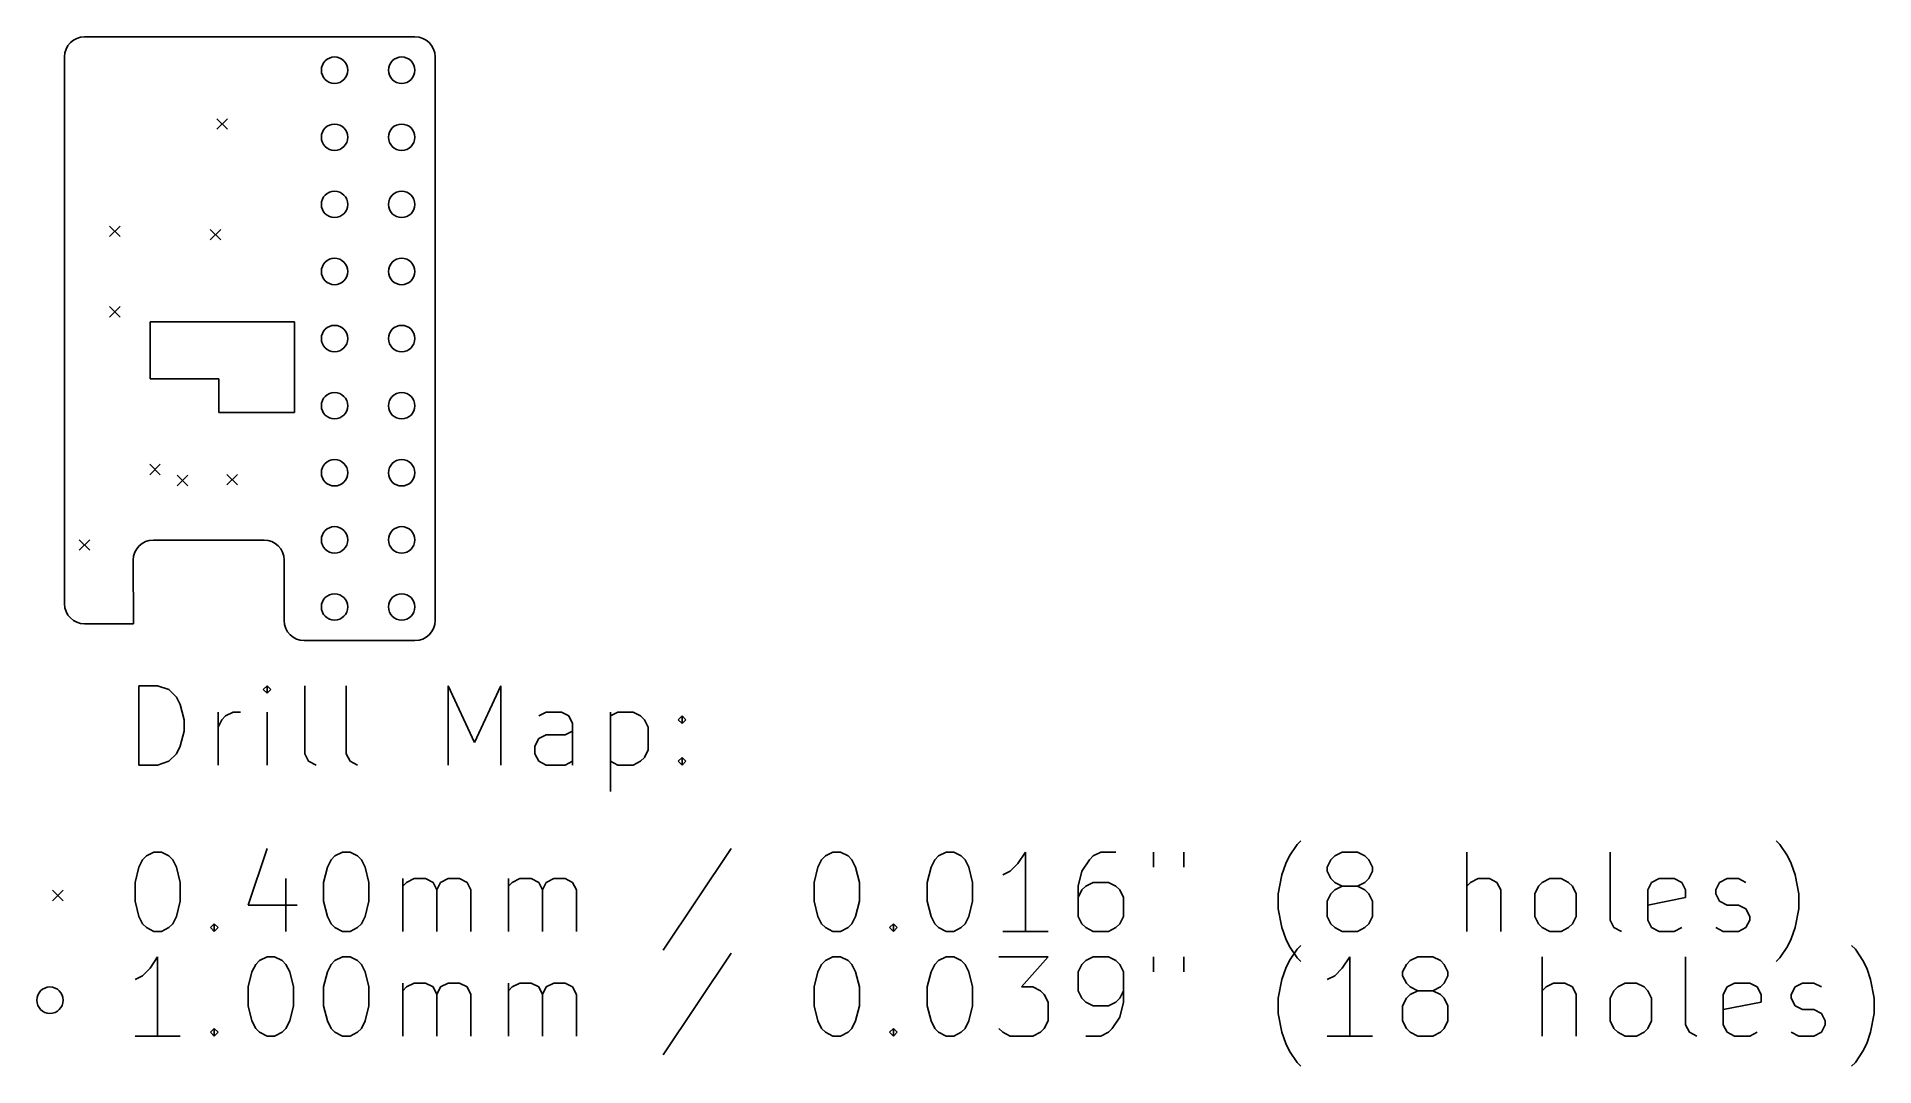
# Model space of a CAD drawing. Extents: x 8.04 to 10.78, y -4.16 to -2.62.
import ezdxf

# ---------------------------------------------------------------- set-up
doc = ezdxf.new("R2010")
doc.units = 0
doc.header["$MEASUREMENT"] = 0
doc.layers.add('BLACK', color=7, linetype='CONTINUOUS')

msp = doc.modelspace()

# ---------------------------------------------------------------- linework, layer by layer
at = {"layer": 'BLACK', "linetype": 'CONTINUOUS'}
for p, q in [((8.6025, -2.625), (8.11, -2.625)), ((8.08, -3.22), (8.08, -2.655)), ((8.6325, -2.655), (8.6325, -3.495)), ((8.30713, -2.74713), (8.32287, -2.76287)), ((8.32287, -2.74713), (8.30713, -2.76287)), ((8.14713, -2.90713), (8.16287, -2.92287)), ((8.16287, -2.90713), (8.14713, -2.92287)), ((8.29713, -2.91213), (8.31287, -2.92787)), ((8.31287, -2.91213), (8.29713, -2.92787)), ((8.14713, -3.02713), (8.16287, -3.04287)), ((8.16287, -3.02713), (8.14713, -3.04287)), ((8.20768, -3.0498), (8.42268, -3.0498)), ((8.20768, -3.1348), (8.20768, -3.0498)), ((8.42268, -3.0498), (8.42268, -3.1848)), ((8.31, -3.1348), (8.20768, -3.1348)), ((8.31, -3.1848), (8.31, -3.1348)), ((8.42268, -3.1848), (8.31, -3.185)), ((8.08, -3.47), (8.08, -3.22)), ((8.20713, -3.26213), (8.22287, -3.27787)), ((8.22287, -3.26213), (8.20713, -3.27787)), ((8.24793, -3.27832), (8.26367, -3.29407)), ((8.26367, -3.27832), (8.24793, -3.29407)), ((8.32213, -3.27713), (8.33787, -3.29287)), ((8.33787, -3.27713), (8.32213, -3.29287)), ((8.10213, -3.37463), (8.11787, -3.39037)), ((8.11787, -3.37463), (8.10213, -3.39037)), ((8.3775, -3.375), (8.2125, -3.375)), ((8.18268, -3.5), (8.1825, -3.405)), ((8.4075, -3.495), (8.4075, -3.405)), ((8.18268, -3.5), (8.11, -3.5)), ((8.6025, -3.525), (8.4375, -3.525)), ((8.1908, -3.71032), (8.1908, -3.59221)), ((8.1908, -3.59221), (8.21892, -3.59221)), ((8.21892, -3.59221), (8.23579, -3.59783)), ((8.23579, -3.59783), (8.24704, -3.60908)), ((8.24704, -3.60908), (8.25267, -3.62033)), ((8.38202, -3.59221), (8.3764, -3.59783)), ((8.3764, -3.59783), (8.38202, -3.60346)), ((8.38765, -3.59783), (8.38202, -3.59221)), ((8.38202, -3.59221), (8.38202, -3.60346)), ((8.38202, -3.60346), (8.38765, -3.59783)), ((8.43827, -3.69345), (8.43827, -3.59221)), ((8.50013, -3.69345), (8.50013, -3.59221)), ((8.65199, -3.71032), (8.65199, -3.59221)), ((8.65199, -3.59221), (8.69136, -3.67657)), ((8.69136, -3.67657), (8.73073, -3.59221)), ((8.73073, -3.59221), (8.73073, -3.71032)), ((8.25267, -3.62033), (8.25829, -3.64283)), ((8.25829, -3.64283), (8.25829, -3.6597)), ((8.30891, -3.71032), (8.30891, -3.63158)), ((8.30891, -3.65408), (8.31453, -3.64283)), ((8.31453, -3.64283), (8.32016, -3.6372)), ((8.32016, -3.6372), (8.33141, -3.63158)), ((8.33141, -3.63158), (8.34265, -3.63158)), ((8.38202, -3.71032), (8.38202, -3.63158)), ((8.79822, -3.63158), (8.78697, -3.6372)), ((8.82072, -3.63158), (8.79822, -3.63158)), ((8.83197, -3.6372), (8.82072, -3.63158)), ((8.83759, -3.64845), (8.83197, -3.6372)), ((8.89384, -3.63158), (8.89384, -3.74969)), ((8.89384, -3.6372), (8.90508, -3.63158)), ((8.90508, -3.63158), (8.92758, -3.63158)), ((8.92758, -3.63158), (8.93883, -3.6372)), ((8.93883, -3.6372), (8.94445, -3.64283)), ((8.94445, -3.64283), (8.95008, -3.65408)), ((8.99507, -3.64283), (9.0007, -3.6372)), ((9.0007, -3.64845), (8.99507, -3.64283)), ((9.0007, -3.6372), (9.00632, -3.64283)), ((9.0007, -3.6372), (9.0007, -3.64845)), ((9.00632, -3.64283), (9.0007, -3.64845)), ((8.25829, -3.6597), (8.25267, -3.6822)), ((8.78697, -3.67095), (8.79822, -3.66533)), ((8.79822, -3.66533), (8.82634, -3.66533)), ((8.82634, -3.66533), (8.83759, -3.6597)), ((8.83759, -3.71032), (8.83759, -3.64845)), ((8.95008, -3.65408), (8.95008, -3.68782)), ((8.24704, -3.69345), (8.23579, -3.7047)), ((8.25267, -3.6822), (8.24704, -3.69345)), ((8.44389, -3.7047), (8.43827, -3.69345)), ((8.50576, -3.7047), (8.50013, -3.69345)), ((8.78135, -3.6822), (8.78697, -3.67095)), ((8.78135, -3.69345), (8.78135, -3.6822)), ((8.78697, -3.7047), (8.78135, -3.69345)), ((8.95008, -3.68782), (8.94445, -3.69907)), ((8.21892, -3.71032), (8.1908, -3.71032)), ((8.23579, -3.7047), (8.21892, -3.71032)), ((8.45514, -3.71032), (8.44389, -3.7047)), ((8.51701, -3.71032), (8.50576, -3.7047)), ((8.79822, -3.71032), (8.78697, -3.7047)), ((8.82634, -3.71032), (8.79822, -3.71032)), ((8.83759, -3.7047), (8.82634, -3.71032)), ((8.90508, -3.71032), (8.89384, -3.7047)), ((8.92758, -3.71032), (8.90508, -3.71032)), ((8.93883, -3.7047), (8.92758, -3.71032)), ((8.94445, -3.69907), (8.93883, -3.7047)), ((8.99507, -3.7047), (9.0007, -3.69907)), ((9.0007, -3.71032), (8.99507, -3.7047)), ((9.0007, -3.69907), (9.00632, -3.7047)), ((9.0007, -3.69907), (9.0007, -3.71032)), ((9.00632, -3.7047), (9.0007, -3.71032)), ((8.38202, -3.83462), (8.3539, -3.91898)), ((9.07381, -3.83462), (8.97258, -3.98647)), ((9.90621, -3.84587), (9.91746, -3.82899)), ((9.91746, -3.82899), (9.92308, -3.82337)), ((10.6374, -3.82899), (10.6317, -3.82337)), ((10.6486, -3.84587), (10.6374, -3.82899)), ((8.1908, -3.86274), (8.19642, -3.85149)), ((8.19642, -3.85149), (8.20205, -3.84587)), ((8.20205, -3.84587), (8.2133, -3.84024)), ((8.2133, -3.84024), (8.22454, -3.84024)), ((8.22454, -3.84024), (8.23579, -3.84587)), ((8.23579, -3.84587), (8.24142, -3.85149)), ((8.24142, -3.85149), (8.24704, -3.86274)), ((8.47201, -3.86274), (8.47764, -3.85149)), ((8.47764, -3.85149), (8.48326, -3.84587)), ((8.48326, -3.84587), (8.49451, -3.84024)), ((8.49451, -3.84024), (8.50576, -3.84024)), ((8.50576, -3.84024), (8.51701, -3.84587)), ((8.51701, -3.84587), (8.52263, -3.85149)), ((8.52263, -3.85149), (8.52826, -3.86274)), ((9.20317, -3.86274), (9.2088, -3.85149)), ((9.2088, -3.85149), (9.21442, -3.84587)), ((9.21442, -3.84587), (9.22567, -3.84024)), ((9.22567, -3.84024), (9.23692, -3.84024)), ((9.23692, -3.84024), (9.24817, -3.84587)), ((9.24817, -3.84587), (9.25379, -3.85149)), ((9.25379, -3.85149), (9.25942, -3.86274)), ((9.3719, -3.86274), (9.37753, -3.85149)), ((9.37753, -3.85149), (9.38315, -3.84587)), ((9.38315, -3.84587), (9.3944, -3.84024)), ((9.3944, -3.84024), (9.40565, -3.84024)), ((9.40565, -3.84024), (9.4169, -3.84587)), ((9.4169, -3.84587), (9.42252, -3.85149)), ((9.42252, -3.85149), (9.42814, -3.86274)), ((9.50126, -3.85711), (9.49001, -3.86836)), ((9.51251, -3.84024), (9.50126, -3.85711)), ((9.51251, -3.95835), (9.51251, -3.84024)), ((9.60812, -3.85149), (9.59687, -3.86836)), ((9.61375, -3.84587), (9.60812, -3.85149)), ((9.62499, -3.84024), (9.61375, -3.84587)), ((9.64749, -3.84024), (9.62499, -3.84024)), ((9.70373, -3.84024), (9.70373, -3.86274)), ((9.74873, -3.84024), (9.74873, -3.86274)), ((9.89496, -3.87399), (9.90058, -3.85711)), ((9.90058, -3.85711), (9.90621, -3.84587)), ((9.96245, -3.86274), (9.96808, -3.85149)), ((9.96808, -3.85149), (9.9737, -3.84587)), ((9.9737, -3.84587), (9.98495, -3.84024)), ((9.98495, -3.84024), (10.0074, -3.84024)), ((10.0074, -3.84024), (10.0187, -3.84587)), ((10.0187, -3.84587), (10.0243, -3.85149)), ((10.0243, -3.85149), (10.0299, -3.86274)), ((10.1706, -3.95835), (10.1706, -3.84024)), ((10.3843, -3.94148), (10.3843, -3.84024)), ((10.6542, -3.85711), (10.6486, -3.84587)), ((10.6599, -3.87399), (10.6542, -3.85711)), ((8.18517, -3.88524), (8.1908, -3.86274)), ((8.18517, -3.91336), (8.18517, -3.88524)), ((8.24704, -3.86274), (8.25267, -3.88524)), ((8.25267, -3.88524), (8.25267, -3.91336)), ((8.41015, -3.87961), (8.41015, -3.95835)), ((8.46639, -3.88524), (8.47201, -3.86274)), ((8.46639, -3.91336), (8.46639, -3.88524)), ((8.52826, -3.86274), (8.53388, -3.88524)), ((8.53388, -3.88524), (8.53388, -3.91336)), ((8.5845, -3.95835), (8.5845, -3.87961)), ((8.5845, -3.89086), (8.59012, -3.88524)), ((8.59012, -3.88524), (8.60137, -3.87961)), ((8.60137, -3.87961), (8.61825, -3.87961)), ((8.61825, -3.87961), (8.62949, -3.88524)), ((8.62949, -3.88524), (8.63512, -3.89648)), ((8.63512, -3.89648), (8.64074, -3.88524)), ((8.64074, -3.88524), (8.65199, -3.87961)), ((8.65199, -3.87961), (8.66886, -3.87961)), ((8.66886, -3.87961), (8.68011, -3.88524)), ((8.68011, -3.88524), (8.68574, -3.89648)), ((8.74198, -3.95835), (8.74198, -3.87961)), ((8.74198, -3.89086), (8.7476, -3.88524)), ((8.7476, -3.88524), (8.75885, -3.87961)), ((8.75885, -3.87961), (8.77573, -3.87961)), ((8.77573, -3.87961), (8.78697, -3.88524)), ((8.78697, -3.88524), (8.7926, -3.89648)), ((8.7926, -3.89648), (8.79822, -3.88524)), ((8.79822, -3.88524), (8.80947, -3.87961)), ((8.80947, -3.87961), (8.82634, -3.87961)), ((8.82634, -3.87961), (8.83759, -3.88524)), ((8.83759, -3.88524), (8.84322, -3.89648)), ((9.19755, -3.88524), (9.20317, -3.86274)), ((9.19755, -3.91336), (9.19755, -3.88524)), ((9.25942, -3.86274), (9.26504, -3.88524)), ((9.26504, -3.88524), (9.26504, -3.91336)), ((9.36628, -3.88524), (9.3719, -3.86274)), ((9.36628, -3.91336), (9.36628, -3.88524)), ((9.42814, -3.86274), (9.43377, -3.88524)), ((9.43377, -3.88524), (9.43377, -3.91336)), ((9.49001, -3.86836), (9.47876, -3.87399)), ((9.59687, -3.86836), (9.59125, -3.89086)), ((9.61375, -3.88524), (9.6025, -3.89086)), ((9.63624, -3.88524), (9.61375, -3.88524)), ((9.64749, -3.89086), (9.63624, -3.88524)), ((9.88934, -3.90211), (9.89496, -3.87399)), ((9.96245, -3.86836), (9.96245, -3.86274)), ((9.96808, -3.87961), (9.96245, -3.86836)), ((9.9737, -3.88524), (9.96808, -3.87961)), ((9.98495, -3.89086), (9.9737, -3.88524)), ((10.0187, -3.88524), (10.0074, -3.89086)), ((10.0243, -3.87961), (10.0187, -3.88524)), ((10.0299, -3.86836), (10.0243, -3.87961)), ((10.0299, -3.86274), (10.0299, -3.86836)), ((10.1762, -3.88524), (10.1706, -3.89086)), ((10.1874, -3.87961), (10.1762, -3.88524)), ((10.2043, -3.87961), (10.1874, -3.87961)), ((10.2155, -3.88524), (10.2043, -3.87961)), ((10.2212, -3.89648), (10.2155, -3.88524)), ((10.2774, -3.89086), (10.283, -3.88524)), ((10.283, -3.88524), (10.2943, -3.87961)), ((10.2943, -3.87961), (10.3112, -3.87961)), ((10.3112, -3.87961), (10.3224, -3.88524)), ((10.3224, -3.88524), (10.328, -3.89086)), ((10.4405, -3.89648), (10.4461, -3.88524)), ((10.4461, -3.88524), (10.4574, -3.87961)), ((10.4574, -3.87961), (10.4799, -3.87961)), ((10.4799, -3.87961), (10.4911, -3.88524)), ((10.4911, -3.88524), (10.4968, -3.89648)), ((10.5418, -3.89648), (10.5474, -3.88524)), ((10.5474, -3.88524), (10.5586, -3.87961)), ((10.5586, -3.87961), (10.5755, -3.87961)), ((10.5755, -3.87961), (10.5867, -3.88524)), ((10.6655, -3.90211), (10.6599, -3.87399)), ((8.06228, -3.89705), (8.07803, -3.9128)), ((8.07803, -3.89705), (8.06228, -3.9128)), ((8.1908, -3.93585), (8.18517, -3.91336)), ((8.25267, -3.91336), (8.24704, -3.93585)), ((8.47201, -3.93585), (8.46639, -3.91336)), ((8.53388, -3.91336), (8.52826, -3.93585)), ((8.63512, -3.89648), (8.63512, -3.95835)), ((8.68574, -3.89648), (8.68574, -3.95835)), ((8.7926, -3.89648), (8.7926, -3.95835)), ((8.84322, -3.89648), (8.84322, -3.95835)), ((9.20317, -3.93585), (9.19755, -3.91336)), ((9.26504, -3.91336), (9.25942, -3.93585)), ((9.3719, -3.93585), (9.36628, -3.91336)), ((9.43377, -3.91336), (9.42814, -3.93585)), ((9.59125, -3.89086), (9.59125, -3.93585)), ((9.59687, -3.89648), (9.59125, -3.90773)), ((9.6025, -3.89086), (9.59687, -3.89648)), ((9.65312, -3.89648), (9.64749, -3.89086)), ((9.65874, -3.90773), (9.65312, -3.89648)), ((9.65874, -3.93585), (9.65874, -3.90773)), ((9.88934, -3.92461), (9.88934, -3.90211)), ((9.96808, -3.90211), (9.96245, -3.91336)), ((9.96245, -3.91336), (9.96245, -3.93585)), ((9.9737, -3.89648), (9.96808, -3.90211)), ((9.98495, -3.89086), (9.9737, -3.89648)), ((10.0074, -3.89086), (9.98495, -3.89086)), ((10.0187, -3.89648), (10.0074, -3.89086)), ((10.0243, -3.90211), (10.0187, -3.89648)), ((10.0299, -3.91336), (10.0243, -3.90211)), ((10.0299, -3.93585), (10.0299, -3.91336)), ((10.2212, -3.95835), (10.2212, -3.89648)), ((10.2718, -3.90211), (10.2774, -3.89086)), ((10.2718, -3.93585), (10.2718, -3.90211)), ((10.328, -3.89086), (10.3337, -3.90211)), ((10.3337, -3.90211), (10.3337, -3.93585)), ((10.4405, -3.94148), (10.4405, -3.89648)), ((10.4968, -3.90773), (10.4405, -3.91898)), ((10.4968, -3.89648), (10.4968, -3.90773)), ((10.5418, -3.90211), (10.5418, -3.89648)), ((10.5474, -3.91336), (10.5418, -3.90211)), ((10.5586, -3.91898), (10.5474, -3.91336)), ((10.6655, -3.92461), (10.6655, -3.90211)), ((8.19642, -3.9471), (8.1908, -3.93585)), ((8.24704, -3.93585), (8.24142, -3.9471)), ((8.3539, -3.91898), (8.42702, -3.91898)), ((8.47764, -3.9471), (8.47201, -3.93585)), ((8.52826, -3.93585), (8.52263, -3.9471)), ((9.2088, -3.9471), (9.20317, -3.93585)), ((9.25942, -3.93585), (9.25379, -3.9471)), ((9.37753, -3.9471), (9.3719, -3.93585)), ((9.42814, -3.93585), (9.42252, -3.9471)), ((9.59125, -3.93585), (9.59687, -3.9471)), ((9.65312, -3.9471), (9.65874, -3.93585)), ((9.89496, -3.95273), (9.88934, -3.92461)), ((9.96245, -3.93585), (9.96808, -3.9471)), ((10.0243, -3.9471), (10.0299, -3.93585)), ((10.2774, -3.9471), (10.2718, -3.93585)), ((10.3337, -3.93585), (10.328, -3.9471)), ((10.3899, -3.95273), (10.3843, -3.94148)), ((10.4461, -3.95273), (10.4405, -3.94148)), ((10.5755, -3.91898), (10.5586, -3.91898)), ((10.5867, -3.92461), (10.5755, -3.91898)), ((10.5924, -3.93585), (10.5867, -3.92461)), ((10.5867, -3.95273), (10.5924, -3.94148)), ((10.5924, -3.94148), (10.5924, -3.93585)), ((10.6599, -3.95273), (10.6655, -3.92461)), ((8.20205, -3.95273), (8.19642, -3.9471)), ((8.2133, -3.95835), (8.20205, -3.95273)), ((8.22454, -3.95835), (8.2133, -3.95835)), ((8.23579, -3.95273), (8.22454, -3.95835)), ((8.24142, -3.9471), (8.23579, -3.95273)), ((8.29766, -3.95273), (8.30328, -3.9471)), ((8.30328, -3.95835), (8.29766, -3.95273)), ((8.30328, -3.9471), (8.30891, -3.95273)), ((8.30328, -3.9471), (8.30328, -3.95835)), ((8.30891, -3.95273), (8.30328, -3.95835)), ((8.48326, -3.95273), (8.47764, -3.9471)), ((8.49451, -3.95835), (8.48326, -3.95273)), ((8.50576, -3.95835), (8.49451, -3.95835)), ((8.51701, -3.95273), (8.50576, -3.95835)), ((8.52263, -3.9471), (8.51701, -3.95273)), ((9.21442, -3.95273), (9.2088, -3.9471)), ((9.22567, -3.95835), (9.21442, -3.95273)), ((9.23692, -3.95835), (9.22567, -3.95835)), ((9.24817, -3.95273), (9.23692, -3.95835)), ((9.25379, -3.9471), (9.24817, -3.95273)), ((9.31003, -3.95273), (9.31566, -3.9471)), ((9.31566, -3.95835), (9.31003, -3.95273)), ((9.31566, -3.9471), (9.32128, -3.95273)), ((9.31566, -3.9471), (9.31566, -3.95835)), ((9.32128, -3.95273), (9.31566, -3.95835)), ((9.38315, -3.95273), (9.37753, -3.9471)), ((9.3944, -3.95835), (9.38315, -3.95273)), ((9.40565, -3.95835), (9.3944, -3.95835)), ((9.4169, -3.95273), (9.40565, -3.95835)), ((9.42252, -3.9471), (9.4169, -3.95273)), ((9.54625, -3.95835), (9.47876, -3.95835)), ((9.59687, -3.9471), (9.6025, -3.95273)), ((9.6025, -3.95273), (9.61375, -3.95835)), ((9.61375, -3.95835), (9.63624, -3.95835)), ((9.63624, -3.95835), (9.64749, -3.95273)), ((9.64749, -3.95273), (9.65312, -3.9471)), ((9.90058, -3.9696), (9.89496, -3.95273)), ((9.90621, -3.98085), (9.90058, -3.9696)), ((9.96808, -3.9471), (9.9737, -3.95273)), ((9.9737, -3.95273), (9.98495, -3.95835)), ((9.98495, -3.95835), (10.0074, -3.95835)), ((10.0074, -3.95835), (10.0187, -3.95273)), ((10.0187, -3.95273), (10.0243, -3.9471)), ((10.283, -3.95273), (10.2774, -3.9471)), ((10.2943, -3.95835), (10.283, -3.95273)), ((10.3112, -3.95835), (10.2943, -3.95835)), ((10.3224, -3.95273), (10.3112, -3.95835)), ((10.328, -3.9471), (10.3224, -3.95273)), ((10.4011, -3.95835), (10.3899, -3.95273)), ((10.4574, -3.95835), (10.4461, -3.95273)), ((10.4799, -3.95835), (10.4574, -3.95835)), ((10.4911, -3.95273), (10.4799, -3.95835)), ((10.5418, -3.95273), (10.553, -3.95835)), ((10.553, -3.95835), (10.5755, -3.95835)), ((10.5755, -3.95835), (10.5867, -3.95273)), ((10.6486, -3.98085), (10.6542, -3.9696)), ((10.6542, -3.9696), (10.6599, -3.95273)), ((8.21892, -3.99615), (8.20767, -4.01302)), ((8.21892, -4.11426), (8.21892, -3.99615)), ((8.37078, -4.00177), (8.38202, -3.99615)), ((8.38202, -3.99615), (8.39327, -3.99615)), ((8.39327, -3.99615), (8.40452, -4.00177)), ((8.48326, -4.00177), (8.49451, -3.99615)), ((8.49451, -3.99615), (8.50576, -3.99615)), ((8.50576, -3.99615), (8.51701, -4.00177)), ((9.07381, -3.99052), (8.97258, -4.14238)), ((9.21442, -4.00177), (9.22567, -3.99615)), ((9.22567, -3.99615), (9.23692, -3.99615)), ((9.23692, -3.99615), (9.24817, -4.00177)), ((9.38315, -4.00177), (9.3944, -3.99615)), ((9.3944, -3.99615), (9.40565, -3.99615)), ((9.40565, -3.99615), (9.4169, -4.00177)), ((9.47314, -3.99615), (9.54625, -3.99615)), ((9.54625, -3.99615), (9.50688, -4.04114)), ((9.61375, -3.99615), (9.6025, -4.00177)), ((9.63624, -3.99615), (9.61375, -3.99615)), ((9.64749, -4.00177), (9.63624, -3.99615)), ((9.70373, -3.99615), (9.70373, -4.01864)), ((9.74873, -3.99615), (9.74873, -4.01864)), ((9.91746, -3.99772), (9.90621, -3.98085)), ((9.90621, -4.00177), (9.91746, -3.9849)), ((9.91746, -3.9849), (9.92308, -3.97927)), ((9.92308, -4.00335), (9.91746, -3.99772)), ((9.9962, -3.99615), (9.98495, -4.01302)), ((9.9962, -4.11426), (9.9962, -3.99615)), ((10.0862, -4.00177), (10.0974, -3.99615)), ((10.0974, -3.99615), (10.1199, -3.99615)), ((10.1199, -3.99615), (10.1312, -4.00177)), ((10.283, -4.11426), (10.283, -3.99615)), ((10.4968, -4.09738), (10.4968, -3.99615)), ((10.6317, -4.00335), (10.6374, -3.99772)), ((10.6374, -3.99772), (10.6486, -3.98085)), ((10.7499, -3.9849), (10.7442, -3.97927)), ((10.7611, -4.00177), (10.7499, -3.9849)), ((8.19642, -4.02427), (8.18517, -4.02989)), ((8.20767, -4.01302), (8.19642, -4.02427)), ((8.3539, -4.04114), (8.35953, -4.01864)), ((8.35953, -4.01864), (8.36515, -4.0074)), ((8.36515, -4.0074), (8.37078, -4.00177)), ((8.40452, -4.00177), (8.41015, -4.0074)), ((8.41015, -4.0074), (8.41577, -4.01864)), ((8.41577, -4.01864), (8.42139, -4.04114)), ((8.46639, -4.04114), (8.47201, -4.01864)), ((8.47201, -4.01864), (8.47764, -4.0074)), ((8.47764, -4.0074), (8.48326, -4.00177)), ((8.51701, -4.00177), (8.52263, -4.0074)), ((8.52263, -4.0074), (8.52826, -4.01864)), ((8.52826, -4.01864), (8.53388, -4.04114)), ((9.19755, -4.04114), (9.20317, -4.01864)), ((9.20317, -4.01864), (9.2088, -4.0074)), ((9.2088, -4.0074), (9.21442, -4.00177)), ((9.24817, -4.00177), (9.25379, -4.0074)), ((9.25379, -4.0074), (9.25942, -4.01864)), ((9.25942, -4.01864), (9.26504, -4.04114)), ((9.36628, -4.04114), (9.3719, -4.01864)), ((9.3719, -4.01864), (9.37753, -4.0074)), ((9.37753, -4.0074), (9.38315, -4.00177)), ((9.4169, -4.00177), (9.42252, -4.0074)), ((9.42252, -4.0074), (9.42814, -4.01864)), ((9.42814, -4.01864), (9.43377, -4.04114)), ((9.59687, -4.0074), (9.59125, -4.01864)), ((9.59125, -4.01864), (9.59125, -4.04677)), ((9.6025, -4.00177), (9.59687, -4.0074)), ((9.65312, -4.0074), (9.64749, -4.00177)), ((9.65874, -4.01864), (9.65312, -4.0074)), ((9.65874, -4.06364), (9.65874, -4.01864)), ((9.89496, -4.02989), (9.90058, -4.01302)), ((9.90058, -4.01302), (9.90621, -4.00177)), ((9.9737, -4.02427), (9.96245, -4.02989)), ((9.98495, -4.01302), (9.9737, -4.02427)), ((10.0749, -4.01864), (10.0806, -4.0074)), ((10.0749, -4.02427), (10.0749, -4.01864)), ((10.0806, -4.03552), (10.0749, -4.02427)), ((10.0806, -4.0074), (10.0862, -4.00177)), ((10.1312, -4.00177), (10.1368, -4.0074)), ((10.1368, -4.0074), (10.1424, -4.01864)), ((10.1424, -4.02427), (10.1368, -4.03552)), ((10.1424, -4.01864), (10.1424, -4.02427)), ((10.7667, -4.01302), (10.7611, -4.00177)), ((10.7724, -4.02989), (10.7667, -4.01302)), ((8.3539, -4.06926), (8.3539, -4.04114)), ((8.42139, -4.04114), (8.42139, -4.06926)), ((8.46639, -4.06926), (8.46639, -4.04114)), ((8.53388, -4.04114), (8.53388, -4.06926)), ((8.5845, -4.11426), (8.5845, -4.03552)), ((8.5845, -4.04677), (8.59012, -4.04114)), ((8.59012, -4.04114), (8.60137, -4.03552)), ((8.60137, -4.03552), (8.61825, -4.03552)), ((8.61825, -4.03552), (8.62949, -4.04114)), ((8.62949, -4.04114), (8.63512, -4.05239)), ((8.63512, -4.05239), (8.64074, -4.04114)), ((8.63512, -4.05239), (8.63512, -4.11426)), ((8.64074, -4.04114), (8.65199, -4.03552)), ((8.65199, -4.03552), (8.66886, -4.03552)), ((8.66886, -4.03552), (8.68011, -4.04114)), ((8.68011, -4.04114), (8.68574, -4.05239)), ((8.68574, -4.05239), (8.68574, -4.11426)), ((8.74198, -4.11426), (8.74198, -4.03552)), ((8.74198, -4.04677), (8.7476, -4.04114)), ((8.7476, -4.04114), (8.75885, -4.03552)), ((8.75885, -4.03552), (8.77573, -4.03552)), ((8.77573, -4.03552), (8.78697, -4.04114)), ((8.78697, -4.04114), (8.7926, -4.05239)), ((8.7926, -4.05239), (8.79822, -4.04114)), ((8.7926, -4.05239), (8.7926, -4.11426)), ((8.79822, -4.04114), (8.80947, -4.03552)), ((8.80947, -4.03552), (8.82634, -4.03552)), ((8.82634, -4.03552), (8.83759, -4.04114)), ((8.83759, -4.04114), (8.84322, -4.05239)), ((8.84322, -4.05239), (8.84322, -4.11426)), ((9.19755, -4.06926), (9.19755, -4.04114)), ((9.26504, -4.04114), (9.26504, -4.06926)), ((9.36628, -4.06926), (9.36628, -4.04114)), ((9.43377, -4.04114), (9.43377, -4.06926)), ((9.50688, -4.04114), (9.52376, -4.04114)), ((9.52376, -4.04114), (9.53501, -4.04677)), ((9.53501, -4.04677), (9.54063, -4.05239)), ((9.54063, -4.05239), (9.54625, -4.06364)), ((9.59125, -4.04677), (9.59687, -4.05801)), ((9.65312, -4.05801), (9.65874, -4.04677)), ((9.88934, -4.05801), (9.89496, -4.02989)), ((10.0862, -4.04114), (10.0806, -4.03552)), ((10.0862, -4.05239), (10.0806, -4.05801)), ((10.0974, -4.04677), (10.0862, -4.04114)), ((10.0974, -4.04677), (10.0862, -4.05239)), ((10.1199, -4.04677), (10.0974, -4.04677)), ((10.1312, -4.04114), (10.1199, -4.04677)), ((10.1312, -4.05239), (10.1199, -4.04677)), ((10.1368, -4.03552), (10.1312, -4.04114)), ((10.1368, -4.05801), (10.1312, -4.05239)), ((10.2887, -4.04114), (10.283, -4.04677)), ((10.2999, -4.03552), (10.2887, -4.04114)), ((10.3168, -4.03552), (10.2999, -4.03552)), ((10.328, -4.04114), (10.3168, -4.03552)), ((10.3337, -4.05239), (10.328, -4.04114)), ((10.3337, -4.11426), (10.3337, -4.05239)), ((10.3843, -4.05801), (10.3899, -4.04677)), ((10.3899, -4.04677), (10.3955, -4.04114)), ((10.3955, -4.04114), (10.4068, -4.03552)), ((10.4068, -4.03552), (10.4236, -4.03552)), ((10.4236, -4.03552), (10.4349, -4.04114)), ((10.4349, -4.04114), (10.4405, -4.04677)), ((10.4405, -4.04677), (10.4461, -4.05801)), ((10.553, -4.05239), (10.5586, -4.04114)), ((10.553, -4.09738), (10.553, -4.05239)), ((10.5586, -4.04114), (10.5699, -4.03552)), ((10.5699, -4.03552), (10.5924, -4.03552)), ((10.5924, -4.03552), (10.6036, -4.04114)), ((10.6036, -4.04114), (10.6092, -4.05239)), ((10.6092, -4.05239), (10.6092, -4.06364)), ((10.6542, -4.05239), (10.6599, -4.04114)), ((10.6542, -4.05801), (10.6542, -4.05239)), ((10.6599, -4.04114), (10.6711, -4.03552)), ((10.6711, -4.03552), (10.688, -4.03552)), ((10.688, -4.03552), (10.6992, -4.04114)), ((10.778, -4.05801), (10.7724, -4.02989)), ((8.35953, -4.09176), (8.3539, -4.06926)), ((8.42139, -4.06926), (8.41577, -4.09176)), ((8.47201, -4.09176), (8.46639, -4.06926)), ((8.53388, -4.06926), (8.52826, -4.09176)), ((9.20317, -4.09176), (9.19755, -4.06926)), ((9.26504, -4.06926), (9.25942, -4.09176)), ((9.3719, -4.09176), (9.36628, -4.06926)), ((9.43377, -4.06926), (9.42814, -4.09176)), ((9.54625, -4.06364), (9.54625, -4.09176)), ((9.59687, -4.05801), (9.6025, -4.06364)), ((9.6025, -4.06364), (9.61375, -4.06926)), ((9.61375, -4.06926), (9.63624, -4.06926)), ((9.63624, -4.06926), (9.64749, -4.06364)), ((9.64749, -4.06364), (9.65312, -4.05801)), ((9.65312, -4.08614), (9.65874, -4.06364)), ((9.88934, -4.08051), (9.88934, -4.05801)), ((9.89496, -4.10863), (9.88934, -4.08051)), ((10.0806, -4.05801), (10.0749, -4.06926)), ((10.0749, -4.06926), (10.0749, -4.09176)), ((10.1424, -4.06926), (10.1368, -4.05801)), ((10.1424, -4.09176), (10.1424, -4.06926)), ((10.3843, -4.09176), (10.3843, -4.05801)), ((10.4461, -4.05801), (10.4461, -4.09176)), ((10.6092, -4.06364), (10.553, -4.07489)), ((10.6599, -4.06926), (10.6542, -4.05801)), ((10.6711, -4.07489), (10.6599, -4.06926)), ((10.688, -4.07489), (10.6711, -4.07489)), ((10.6992, -4.08051), (10.688, -4.07489)), ((10.7049, -4.09176), (10.6992, -4.08051)), ((10.7724, -4.10863), (10.778, -4.08051)), ((10.778, -4.08051), (10.778, -4.05801)), ((8.29766, -4.10863), (8.30328, -4.10301)), ((8.30328, -4.11426), (8.29766, -4.10863)), ((8.30328, -4.10301), (8.30891, -4.10863)), ((8.30328, -4.10301), (8.30328, -4.11426)), ((8.30891, -4.10863), (8.30328, -4.11426)), ((8.36515, -4.10301), (8.35953, -4.09176)), ((8.37078, -4.10863), (8.36515, -4.10301)), ((8.38202, -4.11426), (8.37078, -4.10863)), ((8.40452, -4.10863), (8.39327, -4.11426)), ((8.41015, -4.10301), (8.40452, -4.10863)), ((8.41577, -4.09176), (8.41015, -4.10301)), ((8.47764, -4.10301), (8.47201, -4.09176)), ((8.48326, -4.10863), (8.47764, -4.10301)), ((8.49451, -4.11426), (8.48326, -4.10863)), ((8.51701, -4.10863), (8.50576, -4.11426)), ((8.52263, -4.10301), (8.51701, -4.10863)), ((8.52826, -4.09176), (8.52263, -4.10301)), ((9.2088, -4.10301), (9.20317, -4.09176)), ((9.21442, -4.10863), (9.2088, -4.10301)), ((9.22567, -4.11426), (9.21442, -4.10863)), ((9.24817, -4.10863), (9.23692, -4.11426)), ((9.25379, -4.10301), (9.24817, -4.10863)), ((9.25942, -4.09176), (9.25379, -4.10301)), ((9.31003, -4.10863), (9.31566, -4.10301)), ((9.31566, -4.11426), (9.31003, -4.10863)), ((9.31566, -4.10301), (9.32128, -4.10863)), ((9.31566, -4.10301), (9.31566, -4.11426)), ((9.32128, -4.10863), (9.31566, -4.11426)), ((9.37753, -4.10301), (9.3719, -4.09176)), ((9.38315, -4.10863), (9.37753, -4.10301)), ((9.3944, -4.11426), (9.38315, -4.10863)), ((9.4169, -4.10863), (9.40565, -4.11426)), ((9.42252, -4.10301), (9.4169, -4.10863)), ((9.42814, -4.09176), (9.42252, -4.10301)), ((9.47876, -4.10863), (9.47314, -4.10301)), ((9.49001, -4.11426), (9.47876, -4.10863)), ((9.53501, -4.10863), (9.52376, -4.11426)), ((9.54063, -4.10301), (9.53501, -4.10863)), ((9.54625, -4.09176), (9.54063, -4.10301)), ((9.62499, -4.11426), (9.63624, -4.10863)), ((9.63624, -4.10863), (9.64187, -4.10301)), ((9.64187, -4.10301), (9.65312, -4.08614)), ((9.90058, -4.12551), (9.89496, -4.10863)), ((10.0749, -4.09176), (10.0806, -4.10301)), ((10.0806, -4.10301), (10.0862, -4.10863)), ((10.0862, -4.10863), (10.0974, -4.11426)), ((10.1199, -4.11426), (10.1312, -4.10863)), ((10.1312, -4.10863), (10.1368, -4.10301)), ((10.1368, -4.10301), (10.1424, -4.09176)), ((10.3899, -4.10301), (10.3843, -4.09176)), ((10.3955, -4.10863), (10.3899, -4.10301)), ((10.4068, -4.11426), (10.3955, -4.10863)), ((10.4349, -4.10863), (10.4236, -4.11426)), ((10.4405, -4.10301), (10.4349, -4.10863)), ((10.4461, -4.09176), (10.4405, -4.10301)), ((10.5024, -4.10863), (10.4968, -4.09738)), ((10.5136, -4.11426), (10.5024, -4.10863)), ((10.5586, -4.10863), (10.553, -4.09738)), ((10.5699, -4.11426), (10.5586, -4.10863)), ((10.6036, -4.10863), (10.5924, -4.11426)), ((10.6542, -4.10863), (10.6655, -4.11426)), ((10.688, -4.11426), (10.6992, -4.10863)), ((10.6992, -4.10863), (10.7049, -4.09738)), ((10.7049, -4.09738), (10.7049, -4.09176)), ((10.7667, -4.12551), (10.7724, -4.10863)), ((8.25267, -4.11426), (8.18517, -4.11426)), ((8.39327, -4.11426), (8.38202, -4.11426)), ((8.50576, -4.11426), (8.49451, -4.11426)), ((9.23692, -4.11426), (9.22567, -4.11426)), ((9.40565, -4.11426), (9.3944, -4.11426)), ((9.52376, -4.11426), (9.49001, -4.11426)), ((9.6025, -4.11426), (9.62499, -4.11426)), ((9.90621, -4.13675), (9.90058, -4.12551)), ((10.0299, -4.11426), (9.96245, -4.11426)), ((10.0974, -4.11426), (10.1199, -4.11426)), ((10.4236, -4.11426), (10.4068, -4.11426)), ((10.5924, -4.11426), (10.5699, -4.11426)), ((10.6655, -4.11426), (10.688, -4.11426)), ((10.7611, -4.13675), (10.7667, -4.12551)), ((9.91746, -4.15363), (9.90621, -4.13675)), ((9.92308, -4.15925), (9.91746, -4.15363)), ((10.7442, -4.15925), (10.7499, -4.15363)), ((10.7499, -4.15363), (10.7611, -4.13675))]:
    msp.add_line(p, q, dxfattribs=at)
at = {"layer": 'BLACK'}
for centre in [(8.48268, -2.6748), (8.58268, -2.6748), (8.48268, -2.7748), (8.58268, -2.7748), (8.48268, -2.8748), (8.58268, -2.8748), (8.48268, -2.9748), (8.58268, -2.9748), (8.48268, -3.0748), (8.58268, -3.0748), (8.48268, -3.1748), (8.58268, -3.1748), (8.48268, -3.2748), (8.58268, -3.2748), (8.48268, -3.3748), (8.58268, -3.3748), (8.48268, -3.4748), (8.58268, -3.4748), (8.05835, -4.06083)]:
    msp.add_circle(centre, 0.01969, dxfattribs=at)
for centre, start, end in [((8.11, -2.655), 90, 180), ((8.6025, -2.655), 0, 90), ((8.2125, -3.405), 90, 180), ((8.3775, -3.405), 0, 90), ((8.11, -3.47), 180, 270), ((8.4375, -3.495), 180, 270), ((8.6025, -3.495), -90, 0)]:
    msp.add_arc(centre, 0.03, start, end, dxfattribs=at)

doc.saveas('drawing.dxf')
